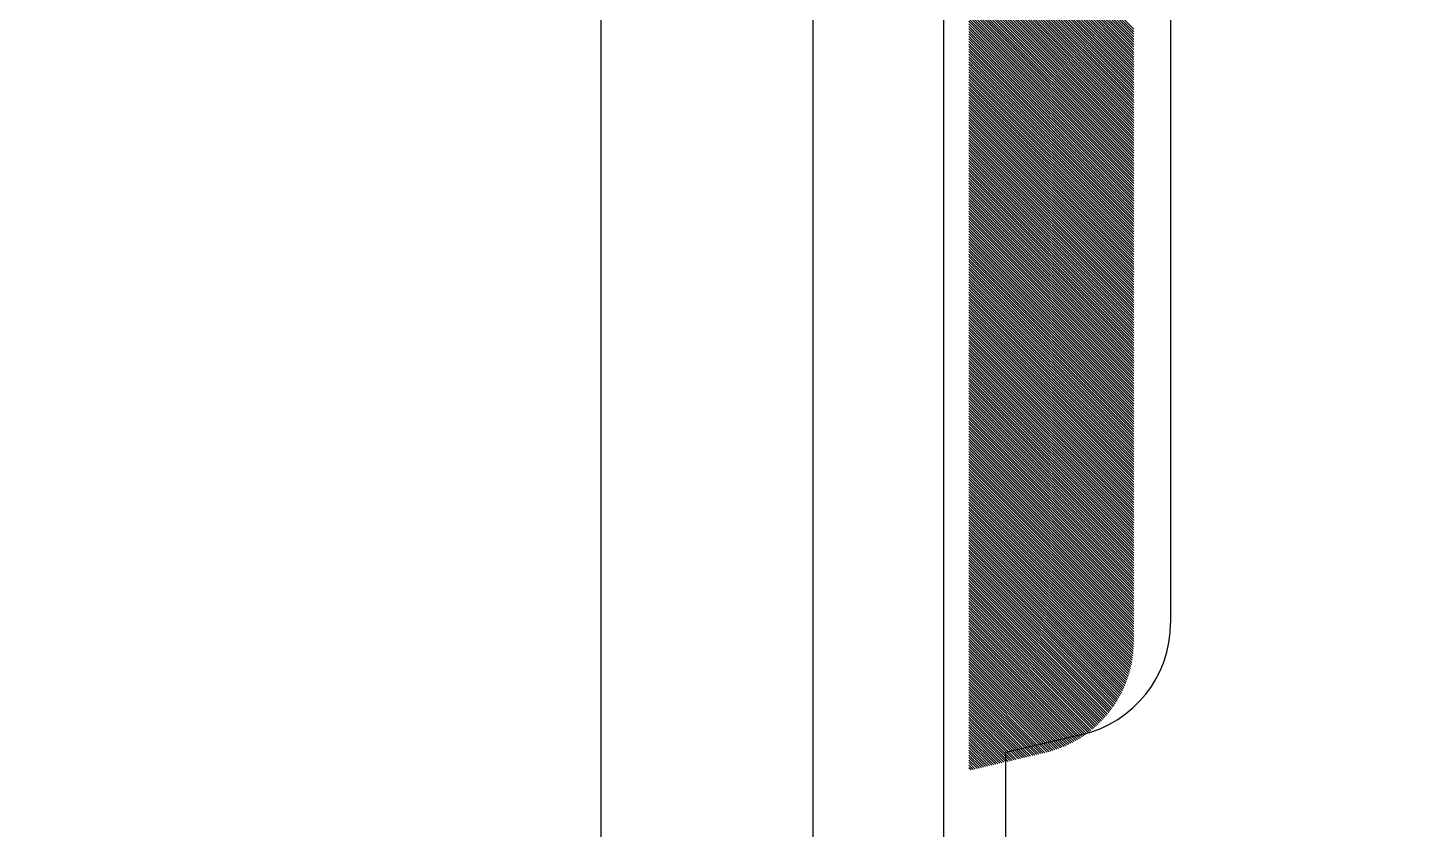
# Model space of a CAD drawing. Extents: x 877.3 to 905.5, y -378.9 to -356.4.
# Drawn here: x 888.6976 to 888.8948, y -366.5088 to -366.3951 of the extents above; entities that cross this region are included whole.
import ezdxf

# ---------------------------------------------------------------- set-up
doc = ezdxf.new("R2010")
doc.units = 0
doc.header["$LTSCALE"] = 0.01
doc.layers.get('0').update_dxf_attribs({"linetype": 'CONTINUOUS'})

msp = doc.modelspace()

# ---------------------------------------------------------------- linework, layer by layer
at = {"color": 7}
for p, q in [((888.8596952550133, -366.282579191547, -0.4962515237725842), (888.8596952550133, -366.4795390324271, -0.4962515237725842)), ((888.8275335698349, -366.8954802548901, -0.06669441102596485), (888.8275335698349, -366.2918123299964, -0.06669441102596485)), ((888.8089839903571, -366.9052704945852, -0.06669441102596485), (888.8089839903571, -366.2965399242244, -0.06669441102596485)), ((888.7789533451919, -366.9127751667602, -0.06669441102596485), (888.7789533451919, -366.3079450186478, -0.06669441102596485)), ((888.8544784330653, -366.395316266037, -0.4962515237725842), (888.8310938688983, -366.37193170187, -0.4962515237725842)), ((888.8544784330653, -366.395675173979, -0.4962515237725842), (888.8310938688983, -366.372290609812, -0.4962515237725842)), ((888.8544784330653, -366.396034081921, -0.4962515237725842), (888.8310938688983, -366.372649517754, -0.4962515237725842)), ((888.8544784330653, -366.396392989863, -0.4962515237725842), (888.8310938688983, -366.373008425696, -0.4962515237725842)), ((888.8544784330653, -366.3967518978051, -0.4962515237725842), (888.8310938688983, -366.373367333638, -0.4962515237725842)), ((888.8544784330653, -366.397110805747, -0.4962515237725842), (888.8310938688983, -366.3737262415801, -0.4962515237725842)), ((888.8544784330653, -366.3974697136891, -0.4962515237725842), (888.8310938688983, -366.374085149522, -0.4962515237725842)), ((888.8544784330653, -366.3978286216311, -0.4962515237725842), (888.8310938688983, -366.3744440574641, -0.4962515237725842)), ((888.8544784330653, -366.3981875295731, -0.4962515237725842), (888.8310938688983, -366.3748029654061, -0.4962515237725842)), ((888.8544784330653, -366.3985464375151, -0.4962515237725842), (888.8310938688983, -366.3751618733481, -0.4962515237725842)), ((888.8544784330653, -366.3989053454571, -0.4962515237725842), (888.8310938688983, -366.3755207812901, -0.4962515237725842)), ((888.8544784330653, -366.3992642533992, -0.4962515237725842), (888.8310938688983, -366.3758796892321, -0.4962515237725842)), ((888.8544784330653, -366.3996231613411, -0.4962515237725842), (888.8310938688983, -366.3762385971742, -0.4962515237725842)), ((888.8544784330653, -366.3999820692832, -0.4962515237725842), (888.8310938688983, -366.3765975051161, -0.4962515237725842)), ((888.8544784330653, -366.4003409772252, -0.4962515237725842), (888.8310938688983, -366.3769564130582, -0.4962515237725842)), ((888.8544784330653, -366.4006998851672, -0.4962515237725842), (888.8310938688983, -366.3773153210002, -0.4962515237725842)), ((888.8544784330653, -366.4010587931092, -0.4962515237725842), (888.8310938688983, -366.3776742289422, -0.4962515237725842)), ((888.8544784330653, -366.4014177010512, -0.4962515237725842), (888.8310938688983, -366.3780331368842, -0.4962515237725842)), ((888.8544784330653, -366.4017766089933, -0.4962515237725842), (888.8310938688983, -366.3783920448262, -0.4962515237725842)), ((888.8544784330653, -366.4021355169352, -0.4962515237725842), (888.8310938688983, -366.3787509527683, -0.4962515237725842)), ((888.8544784330653, -366.4024944248773, -0.4962515237725842), (888.8310938688983, -366.3791098607102, -0.4962515237725842)), ((888.8544784330653, -366.4028533328193, -0.4962515237725842), (888.8310938688983, -366.3794687686523, -0.4962515237725842)), ((888.8544784330653, -366.4032122407613, -0.4962515237725842), (888.8310938688983, -366.3798276765943, -0.4962515237725842)), ((888.8544784330653, -366.4035711487033, -0.4962515237725842), (888.8310938688983, -366.3801865845363, -0.4962515237725842)), ((888.8544784330653, -366.4039300566453, -0.4962515237725842), (888.8310938688983, -366.3805454924783, -0.4962515237725842)), ((888.8544784330653, -366.4042889645873, -0.4962515237725842), (888.8310938688983, -366.3809044004203, -0.4962515237725842)), ((888.8544784330653, -366.4046478725293, -0.4962515237725842), (888.8310938688983, -366.3812633083623, -0.4962515237725842)), ((888.8544784330653, -366.4050067804714, -0.4962515237725842), (888.8310938688983, -366.3816222163043, -0.4962515237725842)), ((888.8544784330653, -366.4053656884134, -0.4962515237725842), (888.8310938688983, -366.3819811242464, -0.4962515237725842)), ((888.8544784330653, -366.4057245963554, -0.4962515237725842), (888.8310938688983, -366.3823400321884, -0.4962515237725842)), ((888.8544784330653, -366.4060835042974, -0.4962515237725842), (888.8310938688983, -366.3826989401304, -0.4962515237725842)), ((888.8544784330653, -366.4064424122394, -0.4962515237725842), (888.8310938688983, -366.3830578480724, -0.4962515237725842)), ((888.8544784330653, -366.4068013201814, -0.4962515237725842), (888.8310938688983, -366.3834167560144, -0.4962515237725842)), ((888.8544784330653, -366.4071602281234, -0.4962515237725842), (888.8310938688983, -366.3837756639564, -0.4962515237725842)), ((888.8544784330653, -366.4075191360654, -0.4962515237725842), (888.8310938688983, -366.3841345718984, -0.4962515237725842)), ((888.8544784330653, -366.4078780440075, -0.4962515237725842), (888.8310938688983, -366.3844934798404, -0.4962515237725842)), ((888.8544784330653, -366.4082369519494, -0.4962515237725842), (888.8310938688983, -366.3848523877825, -0.4962515237725842)), ((888.8544784330653, -366.4085958598915, -0.4962515237725842), (888.8310938688983, -366.3852112957244, -0.4962515237725842)), ((888.8544784330653, -366.4089547678335, -0.4962515237725842), (888.8310938688983, -366.3855702036665, -0.4962515237725842)), ((888.8544784330653, -366.4093136757755, -0.4962515237725842), (888.8310938688983, -366.3859291116085, -0.4962515237725842)), ((888.8544784330653, -366.4096725837175, -0.4962515237725842), (888.8310938688983, -366.3862880195505, -0.4962515237725842)), ((888.8544784330653, -366.4100314916595, -0.4962515237725842), (888.8310938688983, -366.3866469274925, -0.4962515237725842)), ((888.8544784330653, -366.4103903996015, -0.4962515237725842), (888.8310938688983, -366.3870058354345, -0.4962515237725842)), ((888.8544784330653, -366.4107493075435, -0.4962515237725842), (888.8310938688983, -366.3873647433766, -0.4962515237725842)), ((888.8544784330653, -366.4111082154856, -0.4962515237725842), (888.8310938688983, -366.3877236513185, -0.4962515237725842)), ((888.8544784330653, -366.4114671234275, -0.4962515237725842), (888.8310938688983, -366.3880825592606, -0.4962515237725842)), ((888.8544784330653, -366.4118260313696, -0.4962515237725842), (888.8310938688983, -366.3884414672026, -0.4962515237725842)), ((888.8544784330653, -366.4121849393116, -0.4962515237725842), (888.8310938688983, -366.3888003751446, -0.4962515237725842)), ((888.8544784330653, -366.4125438472536, -0.4962515237725842), (888.8310938688983, -366.3891592830866, -0.4962515237725842)), ((888.8544784330653, -366.4129027551956, -0.4962515237725842), (888.8310938688983, -366.3895181910286, -0.4962515237725842)), ((888.8544784330653, -366.4132616631376, -0.4962515237725842), (888.8310938688983, -366.3898770989706, -0.4962515237725842)), ((888.8544784330653, -366.4136205710797, -0.4962515237725842), (888.8310938688983, -366.3902360069126, -0.4962515237725842)), ((888.8544784330653, -366.4139794790216, -0.4962515237725842), (888.8310938688983, -366.3905949148547, -0.4962515237725842)), ((888.8544784330653, -366.4143383869637, -0.4962515237725842), (888.8310938688983, -366.3909538227967, -0.4962515237725842)), ((888.8544784330653, -366.4146972949057, -0.4962515237725842), (888.8310938688983, -366.3913127307387, -0.4962515237725842)), ((888.8544784330653, -366.4150562028477, -0.4962515237725842), (888.8310938688983, -366.3916716386807, -0.4962515237725842)), ((888.8544784330653, -366.4154151107897, -0.4962515237725842), (888.8310938688983, -366.3920305466227, -0.4962515237725842)), ((888.8544784330653, -366.4157740187317, -0.4962515237725842), (888.8310938688983, -366.3923894545647, -0.4962515237725842)), ((888.8544784330653, -366.4161329266738, -0.4962515237725842), (888.8310938688983, -366.3927483625067, -0.4962515237725842)), ((888.8544784330653, -366.4164918346157, -0.4962515237725842), (888.8310938688983, -366.3931072704488, -0.4962515237725842)), ((888.8544784330653, -366.4168507425578, -0.4962515237725842), (888.8310938688983, -366.3934661783907, -0.4962515237725842)), ((888.8544784330653, -366.4172096504998, -0.4962515237725842), (888.8310938688983, -366.3938250863328, -0.4962515237725842)), ((888.8544784330653, -366.4175685584418, -0.4962515237725842), (888.8310938688983, -366.3941839942748, -0.4962515237725842)), ((888.8544784330653, -366.4179274663838, -0.4962515237725842), (888.8310938688983, -366.3945429022168, -0.4962515237725842)), ((888.8544784330653, -366.4182863743258, -0.4962515237725842), (888.8310938688983, -366.3949018101588, -0.4962515237725842)), ((888.8544784330653, -366.4186452822678, -0.4962515237725842), (888.8310938688983, -366.3952607181008, -0.4962515237725842)), ((888.8544784330653, -366.4190041902098, -0.4962515237725842), (888.8310938688983, -366.3956196260428, -0.4962515237725842)), ((888.8544784330653, -366.4193630981518, -0.4962515237725842), (888.8310938688983, -366.3959785339848, -0.4962515237725842)), ((888.8544784330653, -366.4197220060939, -0.4962515237725842), (888.8310938688983, -366.3963374419268, -0.4962515237725842)), ((888.8544784330653, -366.4200809140359, -0.4962515237725842), (888.8310938688983, -366.3966963498689, -0.4962515237725842)), ((888.8544784330653, -366.4204398219779, -0.4962515237725842), (888.8310938688983, -366.3970552578108, -0.4962515237725842)), ((888.8544784330653, -366.4207987299199, -0.4962515237725842), (888.8310938688983, -366.3974141657529, -0.4962515237725842)), ((888.8544784330653, -366.4211576378619, -0.4962515237725842), (888.8310938688983, -366.3977730736949, -0.4962515237725842)), ((888.8544784330653, -366.4215165458039, -0.4962515237725842), (888.8310938688983, -366.3981319816369, -0.4962515237725842)), ((888.8544784330653, -366.4218754537459, -0.4962515237725842), (888.8310938688983, -366.3984908895789, -0.4962515237725842)), ((888.8544784330653, -366.422234361688, -0.4962515237725842), (888.8310938688983, -366.3988497975209, -0.4962515237725842)), ((888.8544784330653, -366.4225932696299, -0.4962515237725842), (888.8310938688983, -366.399208705463, -0.4962515237725842)), ((888.8544784330653, -366.422952177572, -0.4962515237725842), (888.8310938688983, -366.3995676134049, -0.4962515237725842)), ((888.8544784330653, -366.423311085514, -0.4962515237725842), (888.8310938688983, -366.399926521347, -0.4962515237725842)), ((888.8544784330653, -366.423669993456, -0.4962515237725842), (888.8310938688983, -366.400285429289, -0.4962515237725842)), ((888.8544784330653, -366.424028901398, -0.4962515237725842), (888.8310938688983, -366.400644337231, -0.4962515237725842)), ((888.8544784330653, -366.42438780934, -0.4962515237725842), (888.8310938688983, -366.401003245173, -0.4962515237725842)), ((888.8544784330653, -366.424746717282, -0.4962515237725842), (888.8310938688983, -366.401362153115, -0.4962515237725842)), ((888.8544784330653, -366.425105625224, -0.4962515237725842), (888.8310938688983, -366.4017210610571, -0.4962515237725842)), ((888.8544784330653, -366.4254645331661, -0.4962515237725842), (888.8310938688983, -366.402079968999, -0.4962515237725842)), ((888.8544784330653, -366.4258234411081, -0.4962515237725842), (888.8310938688983, -366.4024388769411, -0.4962515237725842)), ((888.8544784330653, -366.4261823490501, -0.4962515237725842), (888.8310938688983, -366.4027977848831, -0.4962515237725842)), ((888.8544784330653, -366.4265412569921, -0.4962515237725842), (888.8310938688983, -366.4031566928251, -0.4962515237725842)), ((888.8544784330653, -366.4269001649341, -0.4962515237725842), (888.8310938688983, -366.4035156007671, -0.4962515237725842)), ((888.8544784330653, -366.4272590728761, -0.4962515237725842), (888.8310938688983, -366.4038745087091, -0.4962515237725842)), ((888.8544784330653, -366.4276179808181, -0.4962515237725842), (888.8310938688983, -366.4042334166512, -0.4962515237725842)), ((888.8544784330653, -366.4279768887602, -0.4962515237725842), (888.8310938688983, -366.4045923245931, -0.4962515237725842)), ((888.8544784330653, -366.4283357967022, -0.4962515237725842), (888.8310938688983, -366.4049512325352, -0.4962515237725842)), ((888.8544784330653, -366.4286947046442, -0.4962515237725842), (888.8310938688983, -366.4053101404772, -0.4962515237725842)), ((888.8544784330653, -366.4290536125862, -0.4962515237725842), (888.8310938688983, -366.4056690484192, -0.4962515237725842)), ((888.8544784330653, -366.4294125205282, -0.4962515237725842), (888.8310938688983, -366.4060279563612, -0.4962515237725842)), ((888.8544784330653, -366.4297714284702, -0.4962515237725842), (888.8310938688983, -366.4063868643032, -0.4962515237725842)), ((888.8544784330653, -366.4301303364122, -0.4962515237725842), (888.8310938688983, -366.4067457722452, -0.4962515237725842)), ((888.8544784330653, -366.4304892443542, -0.4962515237725842), (888.8310938688983, -366.4071046801872, -0.4962515237725842)), ((888.8544784330653, -366.4308481522962, -0.4962515237725842), (888.8310938688983, -366.4074635881292, -0.4962515237725842)), ((888.8544784330653, -366.4312070602383, -0.4962515237725842), (888.8310938688983, -366.4078224960713, -0.4962515237725842)), ((888.8544784330653, -366.4315659681803, -0.4962515237725842), (888.8310938688983, -366.4081814040132, -0.4962515237725842)), ((888.8544784330653, -366.4319248761223, -0.4962515237725842), (888.8310938688983, -366.4085403119553, -0.4962515237725842)), ((888.8544784330653, -366.4322837840643, -0.4962515237725842), (888.8310938688983, -366.4088992198973, -0.4962515237725842)), ((888.8544784330653, -366.4326426920063, -0.4962515237725842), (888.8310938688983, -366.4092581278393, -0.4962515237725842)), ((888.8544784330653, -366.4330015999483, -0.4962515237725842), (888.8310938688983, -366.4096170357813, -0.4962515237725842)), ((888.8544784330653, -366.4333605078903, -0.4962515237725842), (888.8310938688983, -366.4099759437233, -0.4962515237725842)), ((888.8544784330653, -366.4337194158323, -0.4962515237725842), (888.8310938688983, -366.4103348516653, -0.4962515237725842)), ((888.8544784330653, -366.4340783237744, -0.4962515237725842), (888.8310938688983, -366.4106937596073, -0.4962515237725842)), ((888.8544784330653, -366.4344372317163, -0.4962515237725842), (888.8310938688983, -366.4110526675494, -0.4962515237725842)), ((888.8544784330653, -366.4347961396584, -0.4962515237725842), (888.8310938688983, -366.4114115754914, -0.4962515237725842)), ((888.8544784330653, -366.4351550476004, -0.4962515237725842), (888.8310938688983, -366.4117704834334, -0.4962515237725842)), ((888.8544784330653, -366.4355139555424, -0.4962515237725842), (888.8310938688983, -366.4121293913754, -0.4962515237725842)), ((888.8544784330653, -366.4358728634844, -0.4962515237725842), (888.8310938688983, -366.4124882993174, -0.4962515237725842)), ((888.8544784330653, -366.4362317714264, -0.4962515237725842), (888.8310938688983, -366.4128472072594, -0.4962515237725842)), ((888.8544784330653, -366.4365906793685, -0.4962515237725842), (888.8310938688983, -366.4132061152014, -0.4962515237725842)), ((888.8544784330653, -366.4369495873104, -0.4962515237725842), (888.8310938688983, -366.4135650231435, -0.4962515237725842)), ((888.8544784330653, -366.4373084952525, -0.4962515237725842), (888.8310938688983, -366.4139239310855, -0.4962515237725842)), ((888.8544784330653, -366.4376674031945, -0.4962515237725842), (888.8310938688983, -366.4142828390275, -0.4962515237725842)), ((888.8544784330653, -366.4380263111365, -0.4962515237725842), (888.8310938688983, -366.4146417469695, -0.4962515237725842)), ((888.8544784330653, -366.4383852190785, -0.4962515237725842), (888.8310938688983, -366.4150006549115, -0.4962515237725842)), ((888.8544784330653, -366.4387441270205, -0.4962515237725842), (888.8310938688983, -366.4153595628535, -0.4962515237725842)), ((888.8544784330653, -366.4391030349626, -0.4962515237725842), (888.8310938688983, -366.4157184707955, -0.4962515237725842)), ((888.8544784330653, -366.4394619429045, -0.4962515237725842), (888.8310938688983, -366.4160773787376, -0.4962515237725842)), ((888.8544784330653, -366.4398208508466, -0.4962515237725842), (888.8310938688983, -366.4164362866795, -0.4962515237725842)), ((888.8544784330653, -366.4401797587886, -0.4962515237725842), (888.8310938688983, -366.4167951946216, -0.4962515237725842)), ((888.8544784330653, -366.4405386667306, -0.4962515237725842), (888.8310938688983, -366.4171541025636, -0.4962515237725842)), ((888.8544784330653, -366.4408975746726, -0.4962515237725842), (888.8310938688983, -366.4175130105056, -0.4962515237725842)), ((888.8544784330653, -366.4412564826146, -0.4962515237725842), (888.8310938688983, -366.4178719184476, -0.4962515237725842)), ((888.8544784330653, -366.4416153905566, -0.4962515237725842), (888.8310938688983, -366.4182308263896, -0.4962515237725842)), ((888.8544784330653, -366.4419742984986, -0.4962515237725842), (888.8310938688983, -366.4185897343316, -0.4962515237725842)), ((888.8544784330653, -366.4423332064407, -0.4962515237725842), (888.8310938688983, -366.4189486422736, -0.4962515237725842)), ((888.8544784330653, -366.4426921143827, -0.4962515237725842), (888.8310938688983, -366.4193075502156, -0.4962515237725842)), ((888.8544784330653, -366.4430510223247, -0.4962515237725842), (888.8310938688983, -366.4196664581577, -0.4962515237725842)), ((888.8544784330653, -366.4434099302667, -0.4962515237725842), (888.8310938688983, -366.4200253660997, -0.4962515237725842)), ((888.8544784330653, -366.4437688382087, -0.4962515237725842), (888.8310938688983, -366.4203842740417, -0.4962515237725842)), ((888.8544784330653, -366.4441277461507, -0.4962515237725842), (888.8310938688983, -366.4207431819837, -0.4962515237725842)), ((888.8544784330653, -366.4444866540927, -0.4962515237725842), (888.8310938688983, -366.4211020899257, -0.4962515237725842)), ((888.8544784330653, -366.4448455620347, -0.4962515237725842), (888.8310938688983, -366.4214609978677, -0.4962515237725842)), ((888.8544784330653, -366.4452044699768, -0.4962515237725842), (888.8310938688983, -366.4218199058097, -0.4962515237725842)), ((888.8544784330653, -366.4455633779187, -0.4962515237725842), (888.8310938688983, -366.4221788137518, -0.4962515237725842)), ((888.8544784330653, -366.4459222858608, -0.4962515237725842), (888.8310938688983, -366.4225377216937, -0.4962515237725842)), ((888.8544784330653, -366.4462811938028, -0.4962515237725842), (888.8310938688983, -366.4228966296358, -0.4962515237725842)), ((888.8544784330653, -366.4466401017448, -0.4962515237725842), (888.8310938688983, -366.4232555375778, -0.4962515237725842)), ((888.8544784330653, -366.4469990096868, -0.4962515237725842), (888.8310938688983, -366.4236144455198, -0.4962515237725842)), ((888.8544784330653, -366.4473579176288, -0.4962515237725842), (888.8310938688983, -366.4239733534618, -0.4962515237725842)), ((888.8544784330653, -366.4477168255708, -0.4962515237725842), (888.8310938688983, -366.4243322614038, -0.4962515237725842)), ((888.8544784330653, -366.4480757335128, -0.4962515237725842), (888.8310938688983, -366.4246911693459, -0.4962515237725842)), ((888.8544784330653, -366.4484346414549, -0.4962515237725842), (888.8310938688983, -366.4250500772878, -0.4962515237725842)), ((888.8544784330653, -366.4487935493969, -0.4962515237725842), (888.8310938688983, -366.4254089852299, -0.4962515237725842)), ((888.8544784330653, -366.4491524573389, -0.4962515237725842), (888.8310938688983, -366.4257678931719, -0.4962515237725842)), ((888.8544784330653, -366.4495113652809, -0.4962515237725842), (888.8310938688983, -366.4261268011139, -0.4962515237725842)), ((888.8544784330653, -366.4498702732229, -0.4962515237725842), (888.8310938688983, -366.4264857090559, -0.4962515237725842)), ((888.8544784330653, -366.4502291811649, -0.4962515237725842), (888.8310938688983, -366.4268446169979, -0.4962515237725842)), ((888.8544784330653, -366.4505880891069, -0.4962515237725842), (888.8310938688983, -366.42720352494, -0.4962515237725842)), ((888.8544784330653, -366.450946997049, -0.4962515237725842), (888.8310938688983, -366.4275624328819, -0.4962515237725842)), ((888.8544784330653, -366.4513059049909, -0.4962515237725842), (888.8310938688983, -366.427921340824, -0.4962515237725842)), ((888.8544784330653, -366.451664812933, -0.4962515237725842), (888.8310938688983, -366.428280248766, -0.4962515237725842)), ((888.8544784330653, -366.452023720875, -0.4962515237725842), (888.8310938688983, -366.428639156708, -0.4962515237725842)), ((888.8544784330653, -366.452382628817, -0.4962515237725842), (888.8310938688983, -366.42899806465, -0.4962515237725842)), ((888.8544784330653, -366.452741536759, -0.4962515237725842), (888.8310938688983, -366.429356972592, -0.4962515237725842)), ((888.8544784330653, -366.453100444701, -0.4962515237725842), (888.8310938688983, -366.429715880534, -0.4962515237725842)), ((888.8544784330653, -366.4534593526431, -0.4962515237725842), (888.8310938688983, -366.430074788476, -0.4962515237725842)), ((888.8544784330653, -366.453818260585, -0.4962515237725842), (888.8310938688983, -366.430433696418, -0.4962515237725842)), ((888.8544784330653, -366.4541771685271, -0.4962515237725842), (888.8310938688983, -366.4307926043601, -0.4962515237725842)), ((888.8544784330653, -366.4545360764691, -0.4962515237725842), (888.8310938688983, -366.4311515123021, -0.4962515237725842)), ((888.8544784330653, -366.4548949844111, -0.4962515237725842), (888.8310938688983, -366.4315104202441, -0.4962515237725842)), ((888.8544784330653, -366.4552538923531, -0.4962515237725842), (888.8310938688983, -366.4318693281861, -0.4962515237725842)), ((888.8544784330653, -366.4556128002951, -0.4962515237725842), (888.8310938688983, -366.4322282361281, -0.4962515237725842)), ((888.8544784330653, -366.4559717082371, -0.4962515237725842), (888.8310938688983, -366.4325871440701, -0.4962515237725842)), ((888.8544784330653, -366.4563306161791, -0.4962515237725842), (888.8310938688983, -366.4329460520121, -0.4962515237725842)), ((888.8544784330653, -366.4566895241211, -0.4962515237725842), (888.8310938688983, -366.4333049599541, -0.4962515237725842)), ((888.8544784330653, -366.4570484320632, -0.4962515237725842), (888.8310938688983, -366.4336638678961, -0.4962515237725842)), ((888.8544784330653, -366.4574073400052, -0.4962515237725842), (888.8310938688983, -366.4340227758382, -0.4962515237725842)), ((888.8544784330653, -366.4577662479472, -0.4962515237725842), (888.8310938688983, -366.4343816837802, -0.4962515237725842)), ((888.8544784330653, -366.4581251558892, -0.4962515237725842), (888.8310938688983, -366.4347405917222, -0.4962515237725842)), ((888.8544784330653, -366.4584840638312, -0.4962515237725842), (888.8310938688983, -366.4350994996642, -0.4962515237725842)), ((888.8544784330653, -366.4588429717732, -0.4962515237725842), (888.8310938688983, -366.4354584076062, -0.4962515237725842)), ((888.8544784330653, -366.4592018797152, -0.4962515237725842), (888.8310938688983, -366.4358173155482, -0.4962515237725842)), ((888.8544784330653, -366.4595607876573, -0.4962515237725842), (888.8310938688983, -366.4361762234902, -0.4962515237725842)), ((888.8544784330653, -366.4599196955992, -0.4962515237725842), (888.8310938688983, -366.4365351314323, -0.4962515237725842)), ((888.8544784330653, -366.4602786035413, -0.4962515237725842), (888.8310938688983, -366.4368940393742, -0.4962515237725842)), ((888.8544784330653, -366.4606375114833, -0.4962515237725842), (888.8310938688983, -366.4372529473163, -0.4962515237725842)), ((888.8544784330653, -366.4609964194253, -0.4962515237725842), (888.8310938688983, -366.4376118552583, -0.4962515237725842)), ((888.8544784330653, -366.4613553273673, -0.4962515237725842), (888.8310938688983, -366.4379707632003, -0.4962515237725842)), ((888.8544784330653, -366.4617142353093, -0.4962515237725842), (888.8310938688983, -366.4383296711423, -0.4962515237725842)), ((888.8544784330653, -366.4620731432514, -0.4962515237725842), (888.8310938688983, -366.4386885790843, -0.4962515237725842)), ((888.8544784330653, -366.4624320511933, -0.4962515237725842), (888.8310938688983, -366.4390474870264, -0.4962515237725842)), ((888.8544784330653, -366.4627909591354, -0.4962515237725842), (888.8310938688983, -366.4394063949683, -0.4962515237725842)), ((888.8544784330653, -366.4631498670774, -0.4962515237725842), (888.8310938688983, -366.4397653029104, -0.4962515237725842)), ((888.8544784330653, -366.4635087750194, -0.4962515237725842), (888.8310938688983, -366.4401242108524, -0.4962515237725842)), ((888.8544784330653, -366.4638676829614, -0.4962515237725842), (888.8310938688983, -366.4404831187944, -0.4962515237725842)), ((888.8544784330653, -366.4642265909034, -0.4962515237725842), (888.8310938688983, -366.4408420267364, -0.4962515237725842)), ((888.8544784330653, -366.4645854988455, -0.4962515237725842), (888.8310938688983, -366.4412009346784, -0.4962515237725842)), ((888.8544784330653, -366.4649444067874, -0.4962515237725842), (888.8310938688983, -366.4415598426204, -0.4962515237725842)), ((888.8544784330653, -366.4653033147295, -0.4962515237725842), (888.8310938688983, -366.4419187505624, -0.4962515237725842)), ((888.8544784330653, -366.4656622226715, -0.4962515237725842), (888.8310938688983, -366.4422776585045, -0.4962515237725842)), ((888.8544784330653, -366.4660211306135, -0.4962515237725842), (888.8310938688983, -366.4426365664465, -0.4962515237725842)), ((888.8544784330653, -366.4663800385555, -0.4962515237725842), (888.8310938688983, -366.4429954743885, -0.4962515237725842)), ((888.8544784330653, -366.4667389464975, -0.4962515237725842), (888.8310938688983, -366.4433543823305, -0.4962515237725842)), ((888.8544784330653, -366.4670978544395, -0.4962515237725842), (888.8310938688983, -366.4437132902725, -0.4962515237725842)), ((888.8544784330653, -366.4674567623815, -0.4962515237725842), (888.8310938688983, -366.4440721982145, -0.4962515237725842)), ((888.8544784330653, -366.4678156703235, -0.4962515237725842), (888.8310938688983, -366.4444311061565, -0.4962515237725842)), ((888.8544784330653, -366.4681745782656, -0.4962515237725842), (888.8310938688983, -366.4447900140985, -0.4962515237725842)), ((888.8544784330653, -366.4685334862075, -0.4962515237725842), (888.8310938688983, -366.4451489220406, -0.4962515237725842)), ((888.8544784330653, -366.4688923941496, -0.4962515237725842), (888.8310938688983, -366.4455078299825, -0.4962515237725842)), ((888.8544784330653, -366.4692513020916, -0.4962515237725842), (888.8310938688983, -366.4458667379246, -0.4962515237725842)), ((888.8544784330653, -366.4696102100336, -0.4962515237725842), (888.8310938688983, -366.4462256458666, -0.4962515237725842)), ((888.8544784330653, -366.4699691179756, -0.4962515237725842), (888.8310938688983, -366.4465845538086, -0.4962515237725842)), ((888.8544784330653, -366.4703280259176, -0.4962515237725842), (888.8310938688983, -366.4469434617506, -0.4962515237725842)), ((888.8544784330653, -366.4706869338596, -0.4962515237725842), (888.8310938688983, -366.4473023696926, -0.4962515237725842)), ((888.8544784330653, -366.4710458418016, -0.4962515237725842), (888.8310938688983, -366.4476612776347, -0.4962515237725842)), ((888.8544784330653, -366.4714047497437, -0.4962515237725842), (888.8310938688983, -366.4480201855766, -0.4962515237725842)), ((888.8544784330653, -366.4717636576857, -0.4962515237725842), (888.8310938688983, -366.4483790935187, -0.4962515237725842)), ((888.8544784330653, -366.4721225656277, -0.4962515237725842), (888.8310938688983, -366.4487380014607, -0.4962515237725842)), ((888.8544784330653, -366.4724814735697, -0.4962515237725842), (888.8310938688983, -366.4490969094027, -0.4962515237725842)), ((888.8544784330653, -366.4728403815117, -0.4962515237725842), (888.8310938688983, -366.4494558173447, -0.4962515237725842)), ((888.8544784330653, -366.4731992894537, -0.4962515237725842), (888.8310938688983, -366.4498147252867, -0.4962515237725842)), ((888.8544784330653, -366.4735581973957, -0.4962515237725842), (888.8310938688983, -366.4501736332287, -0.4962515237725842)), ((888.8544784330653, -366.4739171053378, -0.4962515237725842), (888.8310938688983, -366.4505325411707, -0.4962515237725842)), ((888.8544784330653, -366.4742760132798, -0.4962515237725842), (888.8310938688983, -366.4508914491128, -0.4962515237725842)), ((888.8544784330653, -366.4746349212218, -0.4962515237725842), (888.8310938688983, -366.4512503570548, -0.4962515237725842)), ((888.8544784330653, -366.4749938291638, -0.4962515237725842), (888.8310938688983, -366.4516092649968, -0.4962515237725842)), ((888.8544784330653, -366.4753527371058, -0.4962515237725842), (888.8310938688983, -366.4519681729388, -0.4962515237725842)), ((888.8544784330653, -366.4757116450478, -0.4962515237725842), (888.8310938688983, -366.4523270808808, -0.4962515237725842)), ((888.8544784330653, -366.4760705529898, -0.4962515237725842), (888.8310938688983, -366.4526859888228, -0.4962515237725842)), ((888.8544784330653, -366.4764294609319, -0.4962515237725842), (888.8310938688983, -366.4530448967648, -0.4962515237725842)), ((888.8544784330653, -366.4767883688738, -0.4962515237725842), (888.8310938688983, -366.4534038047069, -0.4962515237725842)), ((888.8544784330653, -366.4771472768159, -0.4962515237725842), (888.8310938688983, -366.4537627126488, -0.4962515237725842)), ((888.8544784330653, -366.4775061847579, -0.4962515237725842), (888.8310938688983, -366.4541216205909, -0.4962515237725842)), ((888.8544784330653, -366.4778650926999, -0.4962515237725842), (888.8310938688983, -366.4544805285329, -0.4962515237725842)), ((888.8544784330653, -366.4782240006419, -0.4962515237725842), (888.8310938688983, -366.4548394364749, -0.4962515237725842)), ((888.8544784330653, -366.4785829085839, -0.4962515237725842), (888.8310938688983, -366.4551983444169, -0.4962515237725842)), ((888.8544784330653, -366.4789418165259, -0.4962515237725842), (888.8310938688983, -366.4555572523589, -0.4962515237725842)), ((888.8544784330653, -366.4793007244679, -0.4962515237725842), (888.8310938688983, -366.4559161603009, -0.4962515237725842)), ((888.8544784330653, -366.4796596324099, -0.4962515237725842), (888.8310938688983, -366.4562750682429, -0.4962515237725842)), ((888.8544784330653, -366.480018540352, -0.4962515237725842), (888.8310938688983, -366.4566339761849, -0.4962515237725842)), ((888.8544784330653, -366.480377448294, -0.4962515237725842), (888.8310938688983, -366.456992884127, -0.4962515237725842)), ((888.8544784330653, -366.480736356236, -0.4962515237725842), (888.8310938688983, -366.457351792069, -0.4962515237725842)), ((888.8544784330653, -366.481095264178, -0.4962515237725842), (888.8310938688983, -366.457710700011, -0.4962515237725842)), ((888.8544784330653, -366.48145417212, -0.4962515237725842), (888.8310938688983, -366.458069607953, -0.4962515237725842)), ((888.8544784330653, -366.481813080062, -0.4962515237725842), (888.8310938688983, -366.458428515895, -0.4962515237725842)), ((888.8544784330653, -366.482171988004, -0.4962515237725842), (888.8310938688983, -366.458787423837, -0.4962515237725842)), ((888.8544729382562, -366.482525401137, -0.4962515237725842), (888.8310938688983, -366.459146331779, -0.4962515237725842)), ((888.8544602347495, -366.4828716055723, -0.4962515237725842), (888.8310938688983, -366.4595052397211, -0.4962515237725842)), ((888.8544406014855, -366.4832108802503, -0.4962515237725842), (888.8310938688983, -366.4598641476631, -0.4962515237725842)), ((888.8544144156293, -366.4835436023362, -0.4962515237725842), (888.8310938688983, -366.4602230556051, -0.4962515237725842)), ((888.8543820135799, -366.4838701082286, -0.4962515237725842), (888.8310938688983, -366.4605819635471, -0.4962515237725842)), ((888.854343696772, -366.4841906993628, -0.4962515237725842), (888.8310938688983, -366.4609408714891, -0.4962515237725842)), ((888.8542997364469, -366.4845056469798, -0.4962515237725842), (888.8310938688983, -366.4612997794311, -0.4962515237725842)), ((888.8542503776064, -366.4848151960812, -0.4962515237725842), (888.8310938688983, -366.4616586873731, -0.4962515237725842)), ((888.8541958423145, -366.4851195687314, -0.4962515237725842), (888.8310938688983, -366.4620175953152, -0.4962515237725842)), ((888.8541363324765, -366.4854189668354, -0.4962515237725842), (888.8310938688983, -366.4623765032571, -0.4962515237725842)), ((888.8540720321887, -366.4857135744896, -0.4962515237725842), (888.8310938688983, -366.4627354111992, -0.4962515237725842)), ((888.8540031097409, -366.4860035599838, -0.4962515237725842), (888.8310938688983, -366.4630943191412, -0.4962515237725842)), ((888.8539297193297, -366.4862890775146, -0.4962515237725842), (888.8310938688983, -366.4634532270832, -0.4962515237725842)), ((888.8538520025335, -366.4865702686604, -0.4962515237725842), (888.8310938688983, -366.4638121350252, -0.4962515237725842)), ((888.8537700895873, -366.4868472636563, -0.4962515237725842), (888.8310938688983, -366.4641710429672, -0.4962515237725842)), ((888.8536841004897, -366.4871201825006, -0.4962515237725842), (888.8310938688983, -366.4645299509093, -0.4962515237725842)), ((888.8535941459675, -366.4873891359205, -0.4962515237725842), (888.8310938688983, -366.4648888588512, -0.4962515237725842)), ((888.8535003283212, -366.4876542262161, -0.4962515237725842), (888.8310938688983, -366.4652477667933, -0.4962515237725842)), ((888.8534027421656, -366.4879155480026, -0.4962515237725842), (888.8310938688983, -366.4656066747353, -0.4962515237725842)), ((888.8533014750842, -366.4881731888632, -0.4962515237725842), (888.8310938688983, -366.4659655826773, -0.4962515237725842)), ((888.8531966082058, -366.4884272299269, -0.4962515237725842), (888.8310938688983, -366.4663244906193, -0.4962515237725842)), ((888.853088216716, -366.488677746379, -0.4962515237725842), (888.8310938688983, -366.4666833985613, -0.4962515237725842)), ((888.8529763703115, -366.4889248079165, -0.4962515237725842), (888.8310938688983, -366.4670423065033, -0.4962515237725842)), ((888.8528611336046, -366.4891684791517, -0.4962515237725842), (888.8310938688983, -366.4674012144453, -0.4962515237725842)), ((888.8527425664835, -366.4894088199725, -0.4962515237725842), (888.8310938688983, -366.4677601223873, -0.4962515237725842)), ((888.8526207244341, -366.4896458858652, -0.4962515237725842), (888.8310938688983, -366.4681190303294, -0.4962515237725842)), ((888.8524956588287, -366.4898797282018, -0.4962515237725842), (888.8310938688983, -366.4684779382713, -0.4962515237725842)), ((888.8523674171832, -366.4901103944983, -0.4962515237725842), (888.8310938688983, -366.4688368462134, -0.4962515237725842)), ((888.8522360433888, -366.4903379286459, -0.4962515237725842), (888.8310938688983, -366.4691957541554, -0.4962515237725842)), ((888.852101577919, -366.4905623711182, -0.4962515237725842), (888.8310938688983, -366.4695546620974, -0.4962515237725842)), ((888.8519640580157, -366.4907837591569, -0.4962515237725842), (888.8310938688983, -366.4699135700394, -0.4962515237725842)), ((888.8518235178551, -366.4910021269383, -0.4962515237725842), (888.8310938688983, -366.4702724779814, -0.4962515237725842)), ((888.8516799886974, -366.4912175057225, -0.4962515237725842), (888.8310938688983, -366.4706313859235, -0.4962515237725842)), ((888.8515334990196, -366.4914299239868, -0.4962515237725842), (888.8310938688983, -366.4709902938654, -0.4962515237725842)), ((888.8513840746347, -366.4916394075439, -0.4962515237725842), (888.8310938688983, -366.4713492018075, -0.4962515237725842)), ((888.8512317387966, -366.4918459796478, -0.4962515237725842), (888.8310938688983, -366.4717081097495, -0.4962515237725842)), ((888.8510765122945, -366.4920496610878, -0.4962515237725842), (888.8310938688983, -366.4720670176915, -0.4962515237725842)), ((888.8509184135341, -366.4922504702694, -0.4962515237725842), (888.8310938688983, -366.4724259256335, -0.4962515237725842)), ((888.8507574586098, -366.492448423287, -0.4962515237725842), (888.8310938688983, -366.4727848335755, -0.4962515237725842)), ((888.8505936613661, -366.4926435339854, -0.4962515237725842), (888.8310938688983, -366.4731437415176, -0.4962515237725842)), ((888.850427033451, -366.4928358140123, -0.4962515237725842), (888.8310938688983, -366.4735026494595, -0.4962515237725842)), ((888.8502575843586, -366.4930252728619, -0.4962515237725842), (888.8310938688983, -366.4738615574016, -0.4962515237725842)), ((888.8500853214657, -366.493211917911, -0.4962515237725842), (888.8310938688983, -366.4742204653436, -0.4962515237725842)), ((888.8499102500584, -366.4933957544457, -0.4962515237725842), (888.8310938688983, -366.4745793732856, -0.4962515237725842)), ((888.8497323733517, -366.493576785681, -0.4962515237725842), (888.8310938688983, -366.4749382812276, -0.4962515237725842)), ((888.8495516925014, -366.4937550127728, -0.4962515237725842), (888.8310938688983, -366.4752971891696, -0.4962515237725842)), ((888.8493682066088, -366.4939304348221, -0.4962515237725842), (888.8310938688983, -366.4756560971116, -0.4962515237725842)), ((888.8491819127162, -366.4941030488716, -0.4962515237725842), (888.8310938688983, -366.4760150050536, -0.4962515237725842)), ((888.8489928057974, -366.4942728498947, -0.4962515237725842), (888.8310938688983, -366.4763739129957, -0.4962515237725842)), ((888.8488008787382, -366.4944398307776, -0.4962515237725842), (888.8310938688983, -366.4767328209376, -0.4962515237725842)), ((888.8486061223106, -366.494603982292, -0.4962515237725842), (888.8310938688983, -366.4770917288797, -0.4962515237725842)), ((888.8484085251382, -366.4947652930617, -0.4962515237725842), (888.8310938688983, -366.4774506368217, -0.4962515237725842)), ((888.8482080736535, -366.494923749519, -0.4962515237725842), (888.8310938688983, -366.4778095447637, -0.4962515237725842)), ((888.8480047520464, -366.4950793358539, -0.4962515237725842), (888.8310938688983, -366.4781684527057, -0.4962515237725842)), ((888.8477985422037, -366.4952320339531, -0.4962515237725842), (888.8310938688983, -366.4785273606477, -0.4962515237725842)), ((888.8475894236384, -366.4953818233299, -0.4962515237725842), (888.8310938688983, -366.4788862685897, -0.4962515237725842)), ((888.8473773734092, -366.4955286810427, -0.4962515237725842), (888.8310938688983, -366.4792451765317, -0.4962515237725842)), ((888.8471623660286, -366.495672581604, -0.4962515237725842), (888.8310938688983, -366.4796040844737, -0.4962515237725842)), ((888.8469443733584, -366.4958134968758, -0.4962515237725842), (888.8310938688983, -366.4799629924158, -0.4962515237725842)), ((888.8467233644933, -366.4959513959528, -0.4962515237725842), (888.8310938688983, -366.4803219003578, -0.4962515237725842)), ((888.8464993056291, -366.4960862450307, -0.4962515237725842), (888.8310938688983, -366.4806808082998, -0.4962515237725842)), ((888.8462721599159, -366.4962180072594, -0.4962515237725842), (888.8310938688983, -366.4810397162418, -0.4962515237725842)), ((888.8460418872935, -366.4963466425791, -0.4962515237725842), (888.8310938688983, -366.4813986241838, -0.4962515237725842)), ((888.8458084443088, -366.4964721075364, -0.4962515237725842), (888.8310938688983, -366.4817575321258, -0.4962515237725842)), ((888.8455717839107, -366.4965943550803, -0.4962515237725842), (888.8310938688983, -366.4821164400678, -0.4962515237725842)), ((888.8453318552224, -366.496713334334, -0.4962515237725842), (888.8310938688983, -366.4824753480099, -0.4962515237725842)), ((888.845088603287, -366.4968289903406, -0.4962515237725842), (888.8310938688983, -366.4828342559518, -0.4962515237725842)), ((888.8448419687833, -366.4969412637789, -0.4962515237725842), (888.8310938688983, -366.4831931638939, -0.4962515237725842)), ((888.844591887708, -366.4970500906456, -0.4962515237725842), (888.8310938688983, -366.4835520718359, -0.4962515237725842)), ((888.844338291021, -366.4971554019006, -0.4962515237725842), (888.8310938688983, -366.4839109797779, -0.4962515237725842)), ((888.844081104246, -366.4972571230676, -0.4962515237725842), (888.8310938688983, -366.4842698877199, -0.4962515237725842)), ((888.8438202470236, -366.4973551737872, -0.4962515237725842), (888.8310938688983, -366.4846287956619, -0.4962515237725842)), ((888.8435556326069, -366.4974494673127, -0.4962515237725842), (888.8310938688983, -366.484987703604, -0.4962515237725842)), ((888.8432871672939, -366.4975399099415, -0.4962515237725842), (888.8310938688983, -366.4853466115459, -0.4962515237725842)), ((888.8430147497827, -366.4976264003724, -0.4962515237725842), (888.8310938688983, -366.485705519488, -0.4962515237725842)), ((888.8427382704432, -366.497708828975, -0.4962515237725842), (888.8310938688983, -366.48606442743, -0.4962515237725842)), ((888.8424576104856, -366.4977870769593, -0.4962515237725842), (888.8310938688983, -366.486423335372, -0.4962515237725842)), ((888.8421726410111, -366.4978610154268, -0.4962515237725842), (888.8310938688983, -366.486782243314, -0.4962515237725842)), ((888.8418833148451, -366.4979305972028, -0.4962515237725842), (888.8310938688983, -366.487141151256, -0.4962515237725842)), ((888.8415925448325, -366.4979987351322, -0.4962515237725842), (888.8310938688983, -366.4875000591981, -0.4962515237725842)), ((888.84130177482, -366.4980668730617, -0.4962515237725842), (888.8310938688983, -366.48785896714, -0.4962515237725842)), ((888.8410110048073, -366.4981350109911, -0.4962515237725842), (888.8310938688983, -366.4882178750821, -0.4962515237725842)), ((888.8407202347948, -366.4982031489206, -0.4962515237725842), (888.8310938688983, -366.4885767830241, -0.4962515237725842)), ((888.8404294647822, -366.49827128685, -0.4962515237725842), (888.8310938688983, -366.4889356909661, -0.4962515237725842)), ((888.8401386947696, -366.4983394247795, -0.4962515237725842), (888.8310938688983, -366.4892945989081, -0.4962515237725842)), ((888.8398479247571, -366.4984075627089, -0.4962515237725842), (888.8310938688983, -366.4896535068501, -0.4962515237725842)), ((888.8395571547445, -366.4984757006384, -0.4962515237725842), (888.8310938688983, -366.4900124147921, -0.4962515237725842)), ((888.8392663847319, -366.4985438385678, -0.4962515237725842), (888.8310938688983, -366.4903713227341, -0.4962515237725842)), ((888.8389756147194, -366.4986119764973, -0.4962515237725842), (888.8310938688983, -366.4907302306761, -0.4962515237725842)), ((888.8386848447068, -366.4986801144267, -0.4962515237725842), (888.8310938688983, -366.4910891386182, -0.4962515237725842)), ((888.8383940746943, -366.4987482523562, -0.4962515237725842), (888.8310938688983, -366.4914480465602, -0.4962515237725842)), ((888.8381033046817, -366.4988163902856, -0.4962515237725842), (888.8310938688983, -366.4918069545022, -0.4962515237725842)), ((888.8378125346691, -366.4988845282151, -0.4962515237725842), (888.8310938688983, -366.4921658624442, -0.4962515237725842)), ((888.8375217646566, -366.4989526661445, -0.4962515237725842), (888.8310938688983, -366.4925247703862, -0.4962515237725842)), ((888.837230994644, -366.499020804074, -0.4962515237725842), (888.8310938688983, -366.4928836783282, -0.4962515237725842)), ((888.8369402246315, -366.4990889420034, -0.4962515237725842), (888.8310938688983, -366.4932425862702, -0.4962515237725842)), ((888.8366494546189, -366.4991570799328, -0.4962515237725842), (888.8310938688983, -366.4936014942123, -0.4962515237725842)), ((888.8363586846062, -366.4992252178623, -0.4962515237725842), (888.8310938688983, -366.4939604021542, -0.4962515237725842)), ((888.8360679145937, -366.4992933557917, -0.4962515237725842), (888.8310938688983, -366.4943193100963, -0.4962515237725842)), ((888.8357771445811, -366.4993614937212, -0.4962515237725842), (888.8310938688983, -366.4946782180383, -0.4962515237725842)), ((888.8354863745686, -366.4994296316506, -0.4962515237725842), (888.8310938688983, -366.4950371259803, -0.4962515237725842)), ((888.835195604556, -366.49949776958, -0.4962515237725842), (888.8310938688983, -366.4953960339223, -0.4962515237725842)), ((888.8349048345434, -366.4995659075095, -0.4962515237725842), (888.8310938688983, -366.4957549418643, -0.4962515237725842)), ((888.8346140645309, -366.4996340454389, -0.4962515237725842), (888.8310938688983, -366.4961138498063, -0.4962515237725842)), ((888.8343232945183, -366.4997021833684, -0.4962515237725842), (888.8310938688983, -366.4964727577483, -0.4962515237725842)), ((888.8471587098106, -366.4953529559157, -0.4962515237725842), (888.8363106908378, -366.497895039362, -0.4962515237725842)), ((888.8340325245058, -366.4997703212978, -0.4962515237725842), (888.8310938688983, -366.4968316656904, -0.4962515237725842)), ((888.8337417544932, -366.4998384592273, -0.4962515237725842), (888.8310938688983, -366.4971905736324, -0.4962515237725842)), ((888.8334509844806, -366.4999065971567, -0.4962515237725842), (888.8310938688983, -366.4975494815744, -0.4962515237725842)), ((888.8331602144681, -366.4999747350862, -0.4962515237725842), (888.8310938688983, -366.4979083895164, -0.4962515237725842)), ((888.8328694444555, -366.5000428730156, -0.4962515237725842), (888.8310938688983, -366.4982672974584, -0.4962515237725842)), ((888.8363012495231, -366.5353000284658, -0.5491501680189275), (888.8363106908378, -366.497895039362, -0.4962515237725842)), ((888.8325786744429, -366.5001110109451, -0.4962515237725842), (888.8310938688983, -366.4986262054004, -0.4962515237725842)), ((888.8322879044304, -366.5001791488745, -0.4962515237725842), (888.8310938688983, -366.4989851133424, -0.4962515237725842)), ((888.8319971344177, -366.500247286804, -0.4962515237725842), (888.8310938688983, -366.4993440212845, -0.4962515237725842)), ((888.8317063644052, -366.5003154247334, -0.4962515237725842), (888.8310938688983, -366.4997029292265, -0.4962515237725842)), ((888.8314155943926, -366.5003835626629, -0.4962515237725842), (888.8310938688983, -366.5000618371685, -0.4962515237725842))]:
    msp.add_line(p, q, dxfattribs=at)
at = {"color": 7, "linetype": 'Continuous'}
msp.add_circle((889.4359808173074, -366.233362951371, -0.01537103371774196), 1.168952209691361, dxfattribs=at)
at = {"color": 7}
msp.add_arc((888.8434529356759, -366.4795390324271, -0.4962515237725842), 0.01624231933593324, 283.1885014118341, 0, dxfattribs=at)

doc.saveas('drawing.dxf')
